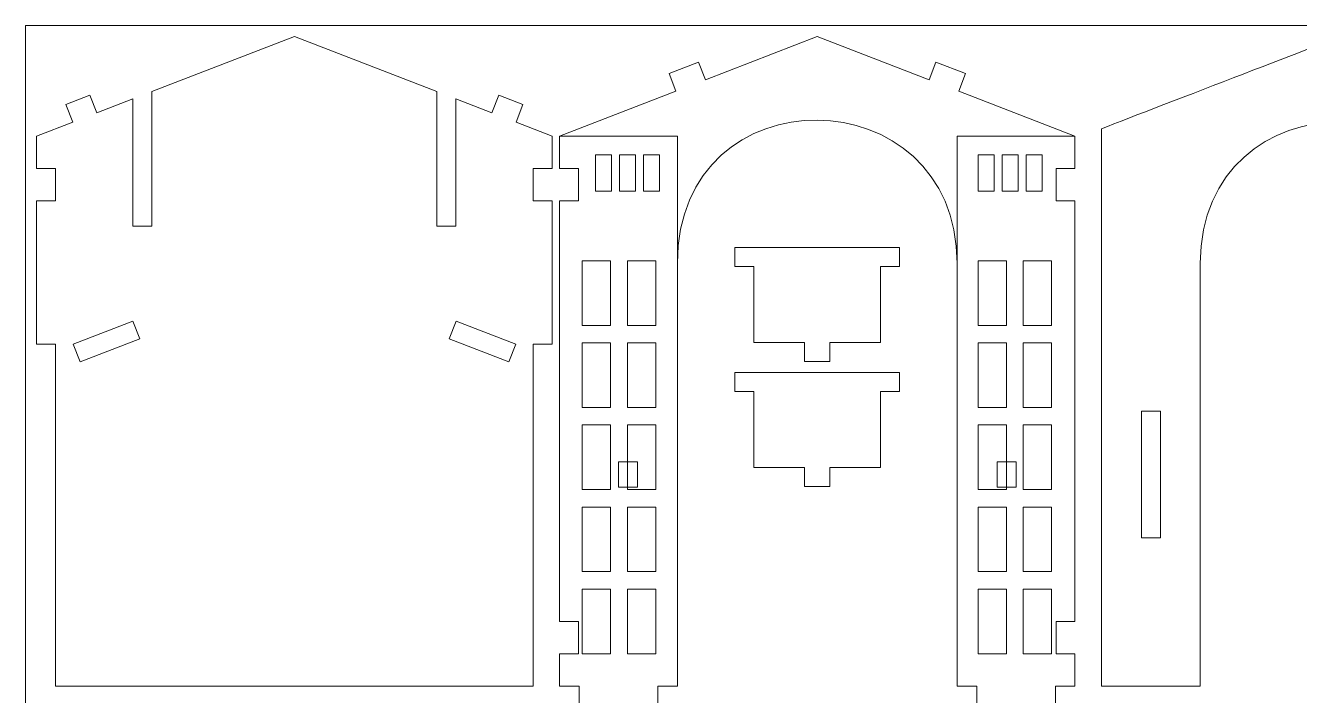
# Model space of a CAD drawing. Header units: millimetres. Extents: x -824 to 903, y -527 to 785.
# Drawn here: x 225.1 to 426.4, y 571.1 to 677 of the extents above; entities that cross this region are included whole.
import ezdxf

# ---------------------------------------------------------------- set-up
doc = ezdxf.new("R2010")
doc.units = ezdxf.units.MM
doc.header["$MEASUREMENT"] = 0
doc.layers.add('Camada 1', color=7, linetype='Continuous')

msp = doc.modelspace()

# ---------------------------------------------------------------- linework, layer by layer
at = {"layer": 'Camada 1', "color": 250, "lineweight": 9}
for points, knots in [([(225.1091, 321.2034), (225.1091, 321.2034), (554.3068, 321.2034), (554.3068, 321.2034), (554.3068, 321.2034), (554.3068, 321.2034), (554.3068, 676.9563), (554.3068, 676.9563), (554.3068, 676.9563), (554.3068, 676.9563), (225.1091, 676.9563), (225.1091, 676.9563), (225.1091, 676.9563), (225.1091, 676.9563), (225.1091, 321.2034), (225.1091, 321.2034)], [0, 0, 0, 0, 0.2, 0.2, 0.2, 0.2, 0.4, 0.4, 0.4, 0.4, 0.6, 0.6, 0.6, 0.6, 1, 1, 1, 1]), ([(299.8881, 665.9511), (299.8881, 665.9511), (298.8086, 663.1522), (298.8086, 663.1522), (298.8086, 663.1522), (298.8086, 663.1522), (293.1104, 665.3497), (293.1104, 665.3497), (293.1104, 665.3497), (293.1104, 665.3497), (293.1104, 645.2219), (293.1104, 645.2219), (293.1104, 645.2219), (293.1104, 645.2219), (290.1106, 645.2219), (290.1106, 645.2219), (290.1106, 645.2219), (290.1106, 645.2219), (290.1106, 666.5066), (290.1106, 666.5066), (290.1106, 666.5066), (290.1106, 666.5066), (267.59, 675.1917), (267.59, 675.1917), (267.59, 675.1917), (267.59, 675.1917), (245.0693, 666.5066), (245.0693, 666.5066), (245.0693, 666.5066), (245.0693, 666.5066), (245.0693, 645.2219), (245.0693, 645.2219), (245.0693, 645.2219), (245.0693, 645.2219), (242.0694, 645.2219), (242.0694, 645.2219), (242.0694, 645.2219), (242.0694, 645.2219), (242.0694, 665.3497), (242.0694, 665.3497), (242.0694, 665.3497), (242.0694, 665.3497), (236.3711, 663.1522), (236.3711, 663.1522), (236.3711, 663.1522), (236.3711, 663.1522), (235.2917, 665.9511), (235.2917, 665.9511), (235.2917, 665.9511), (235.2917, 665.9511), (231.4929, 664.4861), (231.4929, 664.4861), (231.4929, 664.4861), (231.4929, 664.4861), (232.5723, 661.6871), (232.5723, 661.6871), (232.5723, 661.6871), (232.5723, 661.6871), (226.8741, 659.4897), (226.8741, 659.4897), (226.8741, 659.4897), (226.8741, 659.4897), (226.8741, 654.3774), (226.8741, 654.3774), (226.8741, 654.3774), (226.8741, 654.3774), (229.874, 654.3774), (229.874, 654.3774), (229.874, 654.3774), (229.874, 654.3774), (229.874, 649.2651), (229.874, 649.2651), (229.874, 649.2651), (229.874, 649.2651), (226.8741, 649.2651), (226.8741, 649.2651), (226.8741, 649.2651), (226.8741, 649.2651), (226.8741, 626.6249), (226.8741, 626.6249), (226.8741, 626.6249), (226.8741, 626.6249), (229.874, 626.6249), (229.874, 626.6249), (229.874, 626.6249), (229.874, 626.6249), (229.874, 572.5807), (229.874, 572.5807), (229.874, 572.5807), (229.874, 572.5807), (305.3059, 572.5807), (305.3059, 572.5807), (305.3059, 572.5807), (305.3059, 572.5807), (305.3059, 626.6249), (305.3059, 626.6249), (305.3059, 626.6249), (305.3059, 626.6249), (308.3056, 626.6249), (308.3056, 626.6249), (308.3056, 626.6249), (308.3056, 626.6249), (308.3056, 649.2651), (308.3056, 649.2651), (308.3056, 649.2651), (308.3056, 649.2651), (305.3059, 649.2651), (305.3059, 649.2651), (305.3059, 649.2651), (305.3059, 649.2651), (305.3059, 654.3774), (305.3059, 654.3774), (305.3059, 654.3774), (305.3059, 654.3774), (308.3056, 654.3774), (308.3056, 654.3774), (308.3056, 654.3774), (308.3056, 654.3774), (308.3056, 659.4897), (308.3056, 659.4897), (308.3056, 659.4897), (308.3056, 659.4897), (302.6075, 661.6871), (302.6075, 661.6871), (302.6075, 661.6871), (302.6075, 661.6871), (303.6869, 664.4861), (303.6869, 664.4861), (303.6869, 664.4861), (303.6869, 664.4861), (299.8881, 665.9511), (299.8881, 665.9511)], [0, 0, 0, 0, 0.02941176, 0.02941176, 0.02941176, 0.02941176, 0.05882353, 0.05882353, 0.05882353, 0.05882353, 0.08823529, 0.08823529, 0.08823529, 0.08823529, 0.11764706, 0.11764706, 0.11764706, 0.11764706, 0.14705882, 0.14705882, 0.14705882, 0.14705882, 0.17647059, 0.17647059, 0.17647059, 0.17647059, 0.20588235, 0.20588235, 0.20588235, 0.20588235, 0.23529412, 0.23529412, 0.23529412, 0.23529412, 0.26470588, 0.26470588, 0.26470588, 0.26470588, 0.29411765, 0.29411765, 0.29411765, 0.29411765, 0.32352941, 0.32352941, 0.32352941, 0.32352941, 0.35294118, 0.35294118, 0.35294118, 0.35294118, 0.38235294, 0.38235294, 0.38235294, 0.38235294, 0.41176471, 0.41176471, 0.41176471, 0.41176471, 0.44117647, 0.44117647, 0.44117647, 0.44117647, 0.47058824, 0.47058824, 0.47058824, 0.47058824, 0.5, 0.5, 0.5, 0.5, 0.52941176, 0.52941176, 0.52941176, 0.52941176, 0.55882353, 0.55882353, 0.55882353, 0.55882353, 0.58823529, 0.58823529, 0.58823529, 0.58823529, 0.61764706, 0.61764706, 0.61764706, 0.61764706, 0.64705882, 0.64705882, 0.64705882, 0.64705882, 0.67647059, 0.67647059, 0.67647059, 0.67647059, 0.70588235, 0.70588235, 0.70588235, 0.70588235, 0.73529412, 0.73529412, 0.73529412, 0.73529412, 0.76470588, 0.76470588, 0.76470588, 0.76470588, 0.79411765, 0.79411765, 0.79411765, 0.79411765, 0.82352941, 0.82352941, 0.82352941, 0.82352941, 0.85294118, 0.85294118, 0.85294118, 0.85294118, 0.88235294, 0.88235294, 0.88235294, 0.88235294, 0.91176471, 0.91176471, 0.91176471, 0.91176471, 0.94117647, 0.94117647, 0.94117647, 0.94117647, 1, 1, 1, 1]), ([(309.4822, 659.4897), (309.4822, 659.4897), (309.4822, 654.3775), (309.4822, 654.3775), (309.4822, 654.3775), (309.4822, 654.3775), (312.482, 654.3775), (312.482, 654.3775), (312.482, 654.3775), (312.482, 654.3775), (312.482, 649.2651), (312.482, 649.2651), (312.482, 649.2651), (312.482, 649.2651), (309.4822, 649.2651), (309.4822, 649.2651), (309.4822, 649.2651), (309.4822, 649.2651), (309.4822, 582.8052), (309.4822, 582.8052), (309.4822, 582.8052), (309.4822, 582.8052), (312.482, 582.8052), (312.482, 582.8052), (312.482, 582.8052), (312.482, 582.8052), (312.482, 577.693), (312.482, 577.693), (312.482, 577.693), (312.482, 577.693), (309.4822, 577.693), (309.4822, 577.693), (309.4822, 577.693), (309.4822, 577.693), (309.4822, 572.5807), (309.4822, 572.5807), (309.4822, 572.5807), (309.4822, 572.5807), (312.5861, 572.5807), (312.5861, 572.5807), (312.5861, 572.5807), (312.5861, 572.5807), (312.5861, 569.5809), (312.5861, 569.5809), (312.5861, 569.5809), (312.5861, 569.5809), (315.6899, 569.5809), (315.6899, 569.5809), (315.6899, 569.5809), (315.6899, 569.5809), (315.6899, 566.581), (315.6899, 566.581), (315.6899, 566.581), (315.6899, 566.581), (321.8977, 566.581), (321.8977, 566.581), (321.8977, 566.581), (321.8977, 566.581), (321.8977, 569.5809), (321.8977, 569.5809), (321.8977, 569.5809), (321.8977, 569.5809), (325.0016, 569.5809), (325.0016, 569.5809), (325.0016, 569.5809), (325.0016, 569.5809), (325.0016, 572.5807), (325.0016, 572.5807), (325.0016, 572.5807), (325.0016, 572.5807), (328.1055, 572.5807), (328.1055, 572.5807), (328.1055, 572.5807), (328.1055, 572.5807), (328.1055, 639.4056), (328.1055, 639.4056), (328.1055, 639.4056), (328.1055, 669.8956), (372.2903, 669.1412), (372.2903, 639.4056), (372.2903, 639.4056), (372.2903, 639.4056), (372.2903, 572.5807), (372.2903, 572.5807), (372.2903, 572.5807), (372.2903, 572.5807), (375.3943, 572.5807), (375.3943, 572.5807), (375.3943, 572.5807), (375.3943, 572.5807), (375.3943, 569.5809), (375.3943, 569.5809), (375.3943, 569.5809), (375.3943, 569.5809), (378.4981, 569.5809), (378.4981, 569.5809), (378.4981, 569.5809), (378.4981, 569.5809), (378.4981, 566.581), (378.4981, 566.581), (378.4981, 566.581), (378.4981, 566.581), (384.706, 566.581), (384.706, 566.581), (384.706, 566.581), (384.706, 566.581), (384.706, 569.5809), (384.706, 569.5809), (384.706, 569.5809), (384.706, 569.5809), (387.8099, 569.5809), (387.8099, 569.5809), (387.8099, 569.5809), (387.8099, 569.5809), (387.8099, 572.5807), (387.8099, 572.5807), (387.8099, 572.5807), (387.8099, 572.5807), (390.9137, 572.5807), (390.9137, 572.5807), (390.9137, 572.5807), (390.9137, 572.5807), (390.9137, 577.693), (390.9137, 577.693), (390.9137, 577.693), (390.9137, 577.693), (387.9139, 577.693), (387.9139, 577.693), (387.9139, 577.693), (387.9139, 577.693), (387.9139, 582.8052), (387.9139, 582.8052), (387.9139, 582.8052), (387.9139, 582.8052), (390.9137, 582.8052), (390.9137, 582.8052), (390.9137, 582.8052), (390.9137, 582.8052), (390.9137, 649.2651), (390.9137, 649.2651), (390.9137, 649.2651), (390.9137, 649.2651), (387.9139, 649.2651), (387.9139, 649.2651), (387.9139, 649.2651), (387.9139, 649.2651), (387.9139, 654.3775), (387.9139, 654.3775), (387.9139, 654.3775), (387.9139, 654.3775), (390.9137, 654.3775), (390.9137, 654.3775), (390.9137, 654.3775), (390.9137, 654.3775), (390.9137, 659.4897), (390.9137, 659.4897), (390.9137, 659.4897), (390.9137, 659.4897), (372.541, 666.5751), (372.541, 666.5751), (372.541, 666.5751), (372.541, 666.5751), (373.6203, 669.3741), (373.6203, 669.3741), (373.6203, 669.3741), (373.6203, 669.3741), (368.9555, 671.1731), (368.9555, 671.1731), (368.9555, 671.1731), (368.9555, 671.1731), (367.8761, 668.3742), (367.8761, 668.3742), (367.8761, 668.3742), (367.8761, 668.3742), (350.198, 675.1917), (350.198, 675.1917), (350.198, 675.1917), (350.198, 675.1917), (332.5197, 668.3742), (332.5197, 668.3742), (332.5197, 668.3742), (332.5197, 668.3742), (331.4403, 671.1731), (331.4403, 671.1731), (331.4403, 671.1731), (331.4403, 671.1731), (326.7755, 669.3741), (326.7755, 669.3741), (326.7755, 669.3741), (326.7755, 669.3741), (327.8549, 666.5751), (327.8549, 666.5751), (327.8549, 666.5751), (327.8549, 666.5751), (309.4822, 659.4897), (309.4822, 659.4897)], [0, 0, 0, 0, 0.02, 0.02, 0.02, 0.02, 0.04, 0.04, 0.04, 0.04, 0.06, 0.06, 0.06, 0.06, 0.08, 0.08, 0.08, 0.08, 0.1, 0.1, 0.1, 0.1, 0.12, 0.12, 0.12, 0.12, 0.14, 0.14, 0.14, 0.14, 0.16, 0.16, 0.16, 0.16, 0.18, 0.18, 0.18, 0.18, 0.2, 0.2, 0.2, 0.2, 0.22, 0.22, 0.22, 0.22, 0.24, 0.24, 0.24, 0.24, 0.26, 0.26, 0.26, 0.26, 0.28, 0.28, 0.28, 0.28, 0.3, 0.3, 0.3, 0.3, 0.32, 0.32, 0.32, 0.32, 0.34, 0.34, 0.34, 0.34, 0.36, 0.36, 0.36, 0.36, 0.38, 0.38, 0.38, 0.38, 0.4, 0.4, 0.4, 0.4, 0.42, 0.42, 0.42, 0.42, 0.44, 0.44, 0.44, 0.44, 0.46, 0.46, 0.46, 0.46, 0.48, 0.48, 0.48, 0.48, 0.5, 0.5, 0.5, 0.5, 0.52, 0.52, 0.52, 0.52, 0.54, 0.54, 0.54, 0.54, 0.56, 0.56, 0.56, 0.56, 0.58, 0.58, 0.58, 0.58, 0.6, 0.6, 0.6, 0.6, 0.62, 0.62, 0.62, 0.62, 0.64, 0.64, 0.64, 0.64, 0.66, 0.66, 0.66, 0.66, 0.68, 0.68, 0.68, 0.68, 0.7, 0.7, 0.7, 0.7, 0.72, 0.72, 0.72, 0.72, 0.74, 0.74, 0.74, 0.74, 0.76, 0.76, 0.76, 0.76, 0.78, 0.78, 0.78, 0.78, 0.8, 0.8, 0.8, 0.8, 0.82, 0.82, 0.82, 0.82, 0.84, 0.84, 0.84, 0.84, 0.86, 0.86, 0.86, 0.86, 0.88, 0.88, 0.88, 0.88, 0.9, 0.9, 0.9, 0.9, 0.92, 0.92, 0.92, 0.92, 0.94, 0.94, 0.94, 0.94, 0.96, 0.96, 0.96, 0.96, 1, 1, 1, 1]), ([(470.522, 660.6466), (461.1133, 664.2751), (432.8061, 675.1917), (432.8061, 675.1917), (432.8061, 675.1917), (432.8061, 675.1917), (404.4989, 664.2751), (395.0902, 660.6466), (395.0902, 660.6466), (395.0902, 650.0477), (395.0902, 572.5807), (395.0902, 572.5807), (395.0902, 572.5807), (395.0902, 572.5807), (410.7137, 572.5807), (410.7137, 572.5807), (410.7137, 572.5807), (410.7137, 572.5807), (410.7137, 639.4057), (410.7137, 639.4057), (410.7137, 639.4057), (410.7137, 669.1841), (454.8986, 669.1838), (454.8986, 639.4057), (454.8986, 639.4057), (454.8986, 639.4057), (454.8986, 572.5807), (454.8986, 572.5807), (454.8986, 572.5807), (454.8986, 572.5807), (470.522, 572.5807), (470.522, 572.5807), (470.522, 572.5807), (470.522, 572.5807), (470.522, 650.0477), (470.522, 660.6466)], [0, 0, 0, 0, 0.1, 0.1, 0.1, 0.1, 0.2, 0.2, 0.2, 0.2, 0.3, 0.3, 0.3, 0.3, 0.4, 0.4, 0.4, 0.4, 0.5, 0.5, 0.5, 0.5, 0.6, 0.6, 0.6, 0.6, 0.7, 0.7, 0.7, 0.7, 0.8, 0.8, 0.8, 0.8, 1, 1, 1, 1]), ([(363.1974, 638.8778), (363.1974, 638.8778), (360.1975, 638.8778), (360.1975, 638.8778), (360.1975, 638.8778), (360.1975, 638.8778), (360.1975, 626.8784), (360.1975, 626.8784), (360.1975, 626.8784), (360.1975, 626.8784), (352.198, 626.8784), (352.198, 626.8784), (352.198, 626.8784), (352.198, 626.8784), (352.198, 623.8786), (352.198, 623.8786), (352.198, 623.8786), (352.198, 623.8786), (348.1981, 623.8786), (348.1981, 623.8786), (348.1981, 623.8786), (348.1981, 623.8786), (348.1981, 626.8784), (348.1981, 626.8784), (348.1981, 626.8784), (348.1981, 626.8784), (340.1986, 626.8784), (340.1986, 626.8784), (340.1986, 626.8784), (340.1986, 626.8784), (340.1986, 638.8778), (340.1986, 638.8778), (340.1986, 638.8778), (340.1986, 638.8778), (337.1987, 638.8778), (337.1987, 638.8778), (337.1987, 638.8778), (337.1987, 638.8778), (337.1987, 641.8777), (337.1987, 641.8777), (337.1987, 641.8777), (337.1987, 641.8777), (363.1974, 641.8777), (363.1974, 641.8777), (363.1974, 641.8777), (363.1974, 641.8777), (363.1974, 638.8778), (363.1974, 638.8778)], [0, 0, 0, 0, 0.07692308, 0.07692308, 0.07692308, 0.07692308, 0.15384615, 0.15384615, 0.15384615, 0.15384615, 0.23076923, 0.23076923, 0.23076923, 0.23076923, 0.30769231, 0.30769231, 0.30769231, 0.30769231, 0.38461538, 0.38461538, 0.38461538, 0.38461538, 0.46153846, 0.46153846, 0.46153846, 0.46153846, 0.53846154, 0.53846154, 0.53846154, 0.53846154, 0.61538462, 0.61538462, 0.61538462, 0.61538462, 0.69230769, 0.69230769, 0.69230769, 0.69230769, 0.76923077, 0.76923077, 0.76923077, 0.76923077, 0.84615385, 0.84615385, 0.84615385, 0.84615385, 1, 1, 1, 1]), ([(243.1488, 627.4238), (243.1488, 627.4238), (233.7338, 623.7929), (233.7338, 623.7929), (233.7338, 623.7929), (233.7338, 623.7929), (232.6543, 626.5918), (232.6543, 626.5918), (232.6543, 626.5918), (232.6543, 626.5918), (242.0694, 630.2228), (242.0694, 630.2228), (242.0694, 630.2228), (242.0694, 630.2228), (243.1488, 627.4238), (243.1488, 627.4238)], [0, 0, 0, 0, 0.2, 0.2, 0.2, 0.2, 0.4, 0.4, 0.4, 0.4, 0.6, 0.6, 0.6, 0.6, 1, 1, 1, 1]), ([(302.5511, 626.5918), (302.5511, 626.5918), (293.1361, 630.2228), (293.1361, 630.2228), (293.1361, 630.2228), (293.1361, 630.2228), (292.0567, 627.4238), (292.0567, 627.4238), (292.0567, 627.4238), (292.0567, 627.4238), (301.4716, 623.7929), (301.4716, 623.7929), (301.4716, 623.7929), (301.4716, 623.7929), (302.5511, 626.5918), (302.5511, 626.5918)], [0, 0, 0, 0, 0.2, 0.2, 0.2, 0.2, 0.4, 0.4, 0.4, 0.4, 0.6, 0.6, 0.6, 0.6, 1, 1, 1, 1]), ([(363.1974, 619.1141), (363.1974, 619.1141), (360.1975, 619.1141), (360.1975, 619.1141), (360.1975, 619.1141), (360.1975, 619.1141), (360.1975, 607.1146), (360.1975, 607.1146), (360.1975, 607.1146), (360.1975, 607.1146), (352.198, 607.1146), (352.198, 607.1146), (352.198, 607.1146), (352.198, 607.1146), (352.198, 604.1149), (352.198, 604.1149), (352.198, 604.1149), (352.198, 604.1149), (348.1981, 604.1149), (348.1981, 604.1149), (348.1981, 604.1149), (348.1981, 604.1149), (348.1981, 607.1146), (348.1981, 607.1146), (348.1981, 607.1146), (348.1981, 607.1146), (340.1986, 607.1146), (340.1986, 607.1146), (340.1986, 607.1146), (340.1986, 607.1146), (340.1986, 619.1141), (340.1986, 619.1141), (340.1986, 619.1141), (340.1986, 619.1141), (337.1987, 619.1141), (337.1987, 619.1141), (337.1987, 619.1141), (337.1987, 619.1141), (337.1987, 622.1139), (337.1987, 622.1139), (337.1987, 622.1139), (337.1987, 622.1139), (363.1974, 622.1139), (363.1974, 622.1139), (363.1974, 622.1139), (363.1974, 622.1139), (363.1974, 619.1141), (363.1974, 619.1141)], [0, 0, 0, 0, 0.07692308, 0.07692308, 0.07692308, 0.07692308, 0.15384615, 0.15384615, 0.15384615, 0.15384615, 0.23076923, 0.23076923, 0.23076923, 0.23076923, 0.30769231, 0.30769231, 0.30769231, 0.30769231, 0.38461538, 0.38461538, 0.38461538, 0.38461538, 0.46153846, 0.46153846, 0.46153846, 0.46153846, 0.53846154, 0.53846154, 0.53846154, 0.53846154, 0.61538462, 0.61538462, 0.61538462, 0.61538462, 0.69230769, 0.69230769, 0.69230769, 0.69230769, 0.76923077, 0.76923077, 0.76923077, 0.76923077, 0.84615385, 0.84615385, 0.84615385, 0.84615385, 1, 1, 1, 1]), ([(401.402, 615.9926), (401.402, 615.9926), (401.402, 595.9937), (401.402, 595.9937), (401.402, 595.9937), (401.402, 595.9937), (404.4019, 595.9937), (404.4019, 595.9937), (404.4019, 595.9937), (404.4019, 595.9937), (404.4019, 615.9926), (404.4019, 615.9926), (404.4019, 615.9926), (404.4019, 615.9926), (401.402, 615.9926), (401.402, 615.9926)], [0, 0, 0, 0, 0.2, 0.2, 0.2, 0.2, 0.4, 0.4, 0.4, 0.4, 0.6, 0.6, 0.6, 0.6, 1, 1, 1, 1]), ([(318.7939, 607.9931), (318.7939, 607.9931), (321.7936, 607.9931), (321.7936, 607.9931), (321.7936, 607.9931), (321.7936, 607.9931), (321.7936, 603.9934), (321.7936, 603.9934), (321.7936, 603.9934), (321.7936, 603.9934), (318.7939, 603.9934), (318.7939, 603.9934), (318.7939, 603.9934), (318.7939, 603.9934), (318.7939, 607.9931), (318.7939, 607.9931)], [0, 0, 0, 0, 0.2, 0.2, 0.2, 0.2, 0.4, 0.4, 0.4, 0.4, 0.6, 0.6, 0.6, 0.6, 1, 1, 1, 1]), ([(378.6022, 607.9931), (378.6022, 607.9931), (381.602, 607.9931), (381.602, 607.9931), (381.602, 607.9931), (381.602, 607.9931), (381.602, 603.9934), (381.602, 603.9934), (381.602, 603.9934), (381.602, 603.9934), (378.6022, 603.9934), (378.6022, 603.9934), (378.6022, 603.9934), (378.6022, 603.9934), (378.6022, 607.9931), (378.6022, 607.9931)], [0, 0, 0, 0, 0.2, 0.2, 0.2, 0.2, 0.4, 0.4, 0.4, 0.4, 0.6, 0.6, 0.6, 0.6, 1, 1, 1, 1])]:
    msp.add_open_spline(points, degree=3, knots=knots, dxfattribs=at)
at = {"layer": 'Camada 1', "color": 5, "lineweight": 9}
for points, knots in [([(309.4822, 659.4897), (309.4822, 659.4897), (328.1055, 659.4897), (328.1055, 659.4897), (328.1055, 659.4897), (328.1055, 659.4897), (328.1055, 639.4056), (328.1055, 639.4056)], [0, 0, 0, 0, 0.33333333, 0.33333333, 0.33333333, 0.33333333, 1, 1, 1, 1]), ([(372.2903, 639.4056), (372.2903, 639.4056), (372.2903, 659.4897), (372.2903, 659.4897), (372.2903, 659.4897), (372.2903, 659.4897), (390.9137, 659.4897), (390.9137, 659.4897)], [0, 0, 0, 0, 0.33333333, 0.33333333, 0.33333333, 0.33333333, 1, 1, 1, 1]), ([(315.1447, 656.5249), (315.1447, 656.5249), (317.6789, 656.5249), (317.6789, 656.5249), (317.6789, 656.5249), (317.6789, 656.5249), (317.6789, 650.7524), (317.6789, 650.7524), (317.6789, 650.7524), (317.6789, 650.7524), (315.1447, 650.7524), (315.1447, 650.7524), (315.1447, 650.7524), (315.1447, 650.7524), (315.1447, 656.5249), (315.1447, 656.5249)], [0, 0, 0, 0, 0.2, 0.2, 0.2, 0.2, 0.4, 0.4, 0.4, 0.4, 0.6, 0.6, 0.6, 0.6, 1, 1, 1, 1]), ([(318.9461, 656.5249), (318.9461, 656.5249), (321.4804, 656.5249), (321.4804, 656.5249), (321.4804, 656.5249), (321.4804, 656.5249), (321.4804, 650.7524), (321.4804, 650.7524), (321.4804, 650.7524), (321.4804, 650.7524), (318.9461, 650.7524), (318.9461, 650.7524), (318.9461, 650.7524), (318.9461, 650.7524), (318.9461, 656.5249), (318.9461, 656.5249)], [0, 0, 0, 0, 0.2, 0.2, 0.2, 0.2, 0.4, 0.4, 0.4, 0.4, 0.6, 0.6, 0.6, 0.6, 1, 1, 1, 1]), ([(322.7475, 656.5249), (322.7475, 656.5249), (325.2819, 656.5249), (325.2819, 656.5249), (325.2819, 656.5249), (325.2819, 656.5249), (325.2819, 650.7524), (325.2819, 650.7524), (325.2819, 650.7524), (325.2819, 650.7524), (322.7475, 650.7524), (322.7475, 650.7524), (322.7475, 650.7524), (322.7475, 650.7524), (322.7475, 656.5249), (322.7475, 656.5249)], [0, 0, 0, 0, 0.2, 0.2, 0.2, 0.2, 0.4, 0.4, 0.4, 0.4, 0.6, 0.6, 0.6, 0.6, 1, 1, 1, 1]), ([(375.5962, 656.5249), (375.5962, 656.5249), (378.1304, 656.5249), (378.1304, 656.5249), (378.1304, 656.5249), (378.1304, 656.5249), (378.1304, 650.7524), (378.1304, 650.7524), (378.1304, 650.7524), (378.1304, 650.7524), (375.5962, 650.7524), (375.5962, 650.7524), (375.5962, 650.7524), (375.5962, 650.7524), (375.5962, 656.5249), (375.5962, 656.5249)], [0, 0, 0, 0, 0.2, 0.2, 0.2, 0.2, 0.4, 0.4, 0.4, 0.4, 0.6, 0.6, 0.6, 0.6, 1, 1, 1, 1]), ([(379.3976, 656.5249), (379.3976, 656.5249), (381.932, 656.5249), (381.932, 656.5249), (381.932, 656.5249), (381.932, 656.5249), (381.932, 650.7524), (381.932, 650.7524), (381.932, 650.7524), (381.932, 650.7524), (379.3976, 650.7524), (379.3976, 650.7524), (379.3976, 650.7524), (379.3976, 650.7524), (379.3976, 656.5249), (379.3976, 656.5249)], [0, 0, 0, 0, 0.2, 0.2, 0.2, 0.2, 0.4, 0.4, 0.4, 0.4, 0.6, 0.6, 0.6, 0.6, 1, 1, 1, 1]), ([(383.199, 656.5249), (383.199, 656.5249), (385.7334, 656.5249), (385.7334, 656.5249), (385.7334, 656.5249), (385.7334, 656.5249), (385.7334, 650.7524), (385.7334, 650.7524), (385.7334, 650.7524), (385.7334, 650.7524), (383.199, 650.7524), (383.199, 650.7524), (383.199, 650.7524), (383.199, 650.7524), (383.199, 656.5249), (383.199, 656.5249)], [0, 0, 0, 0, 0.2, 0.2, 0.2, 0.2, 0.4, 0.4, 0.4, 0.4, 0.6, 0.6, 0.6, 0.6, 1, 1, 1, 1]), ([(313.0702, 639.7668), (313.0702, 639.7668), (317.5526, 639.7668), (317.5526, 639.7668), (317.5526, 639.7668), (317.5526, 639.7668), (317.5526, 629.557), (317.5526, 629.557), (317.5526, 629.557), (317.5526, 629.557), (313.0702, 629.557), (313.0702, 629.557), (313.0702, 629.557), (313.0702, 629.557), (313.0702, 639.7668), (313.0702, 639.7668)], [0, 0, 0, 0, 0.2, 0.2, 0.2, 0.2, 0.4, 0.4, 0.4, 0.4, 0.6, 0.6, 0.6, 0.6, 1, 1, 1, 1]), ([(320.2133, 639.7668), (320.2133, 639.7668), (324.6956, 639.7668), (324.6956, 639.7668), (324.6956, 639.7668), (324.6956, 639.7668), (324.6956, 629.557), (324.6956, 629.557), (324.6956, 629.557), (324.6956, 629.557), (320.2133, 629.557), (320.2133, 629.557), (320.2133, 629.557), (320.2133, 629.557), (320.2133, 639.7668), (320.2133, 639.7668)], [0, 0, 0, 0, 0.2, 0.2, 0.2, 0.2, 0.4, 0.4, 0.4, 0.4, 0.6, 0.6, 0.6, 0.6, 1, 1, 1, 1]), ([(375.5962, 639.7668), (375.5962, 639.7668), (380.0786, 639.7668), (380.0786, 639.7668), (380.0786, 639.7668), (380.0786, 639.7668), (380.0786, 629.557), (380.0786, 629.557), (380.0786, 629.557), (380.0786, 629.557), (375.5962, 629.557), (375.5962, 629.557), (375.5962, 629.557), (375.5962, 629.557), (375.5962, 639.7668), (375.5962, 639.7668)], [0, 0, 0, 0, 0.2, 0.2, 0.2, 0.2, 0.4, 0.4, 0.4, 0.4, 0.6, 0.6, 0.6, 0.6, 1, 1, 1, 1]), ([(382.7393, 639.7668), (382.7393, 639.7668), (387.2216, 639.7668), (387.2216, 639.7668), (387.2216, 639.7668), (387.2216, 639.7668), (387.2216, 629.557), (387.2216, 629.557), (387.2216, 629.557), (387.2216, 629.557), (382.7393, 629.557), (382.7393, 629.557), (382.7393, 629.557), (382.7393, 629.557), (382.7393, 639.7668), (382.7393, 639.7668)], [0, 0, 0, 0, 0.2, 0.2, 0.2, 0.2, 0.4, 0.4, 0.4, 0.4, 0.6, 0.6, 0.6, 0.6, 1, 1, 1, 1]), ([(313.0702, 626.8008), (313.0702, 626.8008), (317.5526, 626.8008), (317.5526, 626.8008), (317.5526, 626.8008), (317.5526, 626.8008), (317.5526, 616.591), (317.5526, 616.591), (317.5526, 616.591), (317.5526, 616.591), (313.0702, 616.591), (313.0702, 616.591), (313.0702, 616.591), (313.0702, 616.591), (313.0702, 626.8008), (313.0702, 626.8008)], [0, 0, 0, 0, 0.2, 0.2, 0.2, 0.2, 0.4, 0.4, 0.4, 0.4, 0.6, 0.6, 0.6, 0.6, 1, 1, 1, 1]), ([(320.2133, 626.8008), (320.2133, 626.8008), (324.6956, 626.8008), (324.6956, 626.8008), (324.6956, 626.8008), (324.6956, 626.8008), (324.6956, 616.591), (324.6956, 616.591), (324.6956, 616.591), (324.6956, 616.591), (320.2133, 616.591), (320.2133, 616.591), (320.2133, 616.591), (320.2133, 616.591), (320.2133, 626.8008), (320.2133, 626.8008)], [0, 0, 0, 0, 0.2, 0.2, 0.2, 0.2, 0.4, 0.4, 0.4, 0.4, 0.6, 0.6, 0.6, 0.6, 1, 1, 1, 1]), ([(375.5962, 626.8008), (375.5962, 626.8008), (380.0786, 626.8008), (380.0786, 626.8008), (380.0786, 626.8008), (380.0786, 626.8008), (380.0786, 616.591), (380.0786, 616.591), (380.0786, 616.591), (380.0786, 616.591), (375.5962, 616.591), (375.5962, 616.591), (375.5962, 616.591), (375.5962, 616.591), (375.5962, 626.8008), (375.5962, 626.8008)], [0, 0, 0, 0, 0.2, 0.2, 0.2, 0.2, 0.4, 0.4, 0.4, 0.4, 0.6, 0.6, 0.6, 0.6, 1, 1, 1, 1]), ([(382.7393, 626.8008), (382.7393, 626.8008), (387.2216, 626.8008), (387.2216, 626.8008), (387.2216, 626.8008), (387.2216, 626.8008), (387.2216, 616.591), (387.2216, 616.591), (387.2216, 616.591), (387.2216, 616.591), (382.7393, 616.591), (382.7393, 616.591), (382.7393, 616.591), (382.7393, 616.591), (382.7393, 626.8008), (382.7393, 626.8008)], [0, 0, 0, 0, 0.2, 0.2, 0.2, 0.2, 0.4, 0.4, 0.4, 0.4, 0.6, 0.6, 0.6, 0.6, 1, 1, 1, 1]), ([(313.0702, 613.8348), (313.0702, 613.8348), (317.5526, 613.8348), (317.5526, 613.8348), (317.5526, 613.8348), (317.5526, 613.8348), (317.5526, 603.625), (317.5526, 603.625), (317.5526, 603.625), (317.5526, 603.625), (313.0702, 603.625), (313.0702, 603.625), (313.0702, 603.625), (313.0702, 603.625), (313.0702, 613.8348), (313.0702, 613.8348)], [0, 0, 0, 0, 0.2, 0.2, 0.2, 0.2, 0.4, 0.4, 0.4, 0.4, 0.6, 0.6, 0.6, 0.6, 1, 1, 1, 1]), ([(320.2133, 613.8348), (320.2133, 613.8348), (324.6956, 613.8348), (324.6956, 613.8348), (324.6956, 613.8348), (324.6956, 613.8348), (324.6956, 603.625), (324.6956, 603.625), (324.6956, 603.625), (324.6956, 603.625), (320.2133, 603.625), (320.2133, 603.625), (320.2133, 603.625), (320.2133, 603.625), (320.2133, 613.8348), (320.2133, 613.8348)], [0, 0, 0, 0, 0.2, 0.2, 0.2, 0.2, 0.4, 0.4, 0.4, 0.4, 0.6, 0.6, 0.6, 0.6, 1, 1, 1, 1]), ([(375.5962, 613.8348), (375.5962, 613.8348), (380.0786, 613.8348), (380.0786, 613.8348), (380.0786, 613.8348), (380.0786, 613.8348), (380.0786, 603.625), (380.0786, 603.625), (380.0786, 603.625), (380.0786, 603.625), (375.5962, 603.625), (375.5962, 603.625), (375.5962, 603.625), (375.5962, 603.625), (375.5962, 613.8348), (375.5962, 613.8348)], [0, 0, 0, 0, 0.2, 0.2, 0.2, 0.2, 0.4, 0.4, 0.4, 0.4, 0.6, 0.6, 0.6, 0.6, 1, 1, 1, 1]), ([(382.7393, 613.8348), (382.7393, 613.8348), (387.2216, 613.8348), (387.2216, 613.8348), (387.2216, 613.8348), (387.2216, 613.8348), (387.2216, 603.625), (387.2216, 603.625), (387.2216, 603.625), (387.2216, 603.625), (382.7393, 603.625), (382.7393, 603.625), (382.7393, 603.625), (382.7393, 603.625), (382.7393, 613.8348), (382.7393, 613.8348)], [0, 0, 0, 0, 0.2, 0.2, 0.2, 0.2, 0.4, 0.4, 0.4, 0.4, 0.6, 0.6, 0.6, 0.6, 1, 1, 1, 1]), ([(313.0702, 600.8688), (313.0702, 600.8688), (317.5526, 600.8688), (317.5526, 600.8688), (317.5526, 600.8688), (317.5526, 600.8688), (317.5526, 590.659), (317.5526, 590.659), (317.5526, 590.659), (317.5526, 590.659), (313.0702, 590.659), (313.0702, 590.659), (313.0702, 590.659), (313.0702, 590.659), (313.0702, 600.8688), (313.0702, 600.8688)], [0, 0, 0, 0, 0.2, 0.2, 0.2, 0.2, 0.4, 0.4, 0.4, 0.4, 0.6, 0.6, 0.6, 0.6, 1, 1, 1, 1]), ([(320.2133, 600.8688), (320.2133, 600.8688), (324.6956, 600.8688), (324.6956, 600.8688), (324.6956, 600.8688), (324.6956, 600.8688), (324.6956, 590.659), (324.6956, 590.659), (324.6956, 590.659), (324.6956, 590.659), (320.2133, 590.659), (320.2133, 590.659), (320.2133, 590.659), (320.2133, 590.659), (320.2133, 600.8688), (320.2133, 600.8688)], [0, 0, 0, 0, 0.2, 0.2, 0.2, 0.2, 0.4, 0.4, 0.4, 0.4, 0.6, 0.6, 0.6, 0.6, 1, 1, 1, 1]), ([(375.5962, 600.8688), (375.5962, 600.8688), (380.0786, 600.8688), (380.0786, 600.8688), (380.0786, 600.8688), (380.0786, 600.8688), (380.0786, 590.659), (380.0786, 590.659), (380.0786, 590.659), (380.0786, 590.659), (375.5962, 590.659), (375.5962, 590.659), (375.5962, 590.659), (375.5962, 590.659), (375.5962, 600.8688), (375.5962, 600.8688)], [0, 0, 0, 0, 0.2, 0.2, 0.2, 0.2, 0.4, 0.4, 0.4, 0.4, 0.6, 0.6, 0.6, 0.6, 1, 1, 1, 1]), ([(382.7393, 600.8688), (382.7393, 600.8688), (387.2216, 600.8688), (387.2216, 600.8688), (387.2216, 600.8688), (387.2216, 600.8688), (387.2216, 590.659), (387.2216, 590.659), (387.2216, 590.659), (387.2216, 590.659), (382.7393, 590.659), (382.7393, 590.659), (382.7393, 590.659), (382.7393, 590.659), (382.7393, 600.8688), (382.7393, 600.8688)], [0, 0, 0, 0, 0.2, 0.2, 0.2, 0.2, 0.4, 0.4, 0.4, 0.4, 0.6, 0.6, 0.6, 0.6, 1, 1, 1, 1]), ([(313.0702, 587.9028), (313.0702, 587.9028), (317.5526, 587.9028), (317.5526, 587.9028), (317.5526, 587.9028), (317.5526, 587.9028), (317.5526, 577.693), (317.5526, 577.693), (317.5526, 577.693), (317.5526, 577.693), (313.0702, 577.693), (313.0702, 577.693), (313.0702, 577.693), (313.0702, 577.693), (313.0702, 587.9028), (313.0702, 587.9028)], [0, 0, 0, 0, 0.2, 0.2, 0.2, 0.2, 0.4, 0.4, 0.4, 0.4, 0.6, 0.6, 0.6, 0.6, 1, 1, 1, 1]), ([(320.2133, 587.9028), (320.2133, 587.9028), (324.6956, 587.9028), (324.6956, 587.9028), (324.6956, 587.9028), (324.6956, 587.9028), (324.6956, 577.693), (324.6956, 577.693), (324.6956, 577.693), (324.6956, 577.693), (320.2133, 577.693), (320.2133, 577.693), (320.2133, 577.693), (320.2133, 577.693), (320.2133, 587.9028), (320.2133, 587.9028)], [0, 0, 0, 0, 0.2, 0.2, 0.2, 0.2, 0.4, 0.4, 0.4, 0.4, 0.6, 0.6, 0.6, 0.6, 1, 1, 1, 1]), ([(375.5962, 587.9028), (375.5962, 587.9028), (380.0786, 587.9028), (380.0786, 587.9028), (380.0786, 587.9028), (380.0786, 587.9028), (380.0786, 577.693), (380.0786, 577.693), (380.0786, 577.693), (380.0786, 577.693), (375.5962, 577.693), (375.5962, 577.693), (375.5962, 577.693), (375.5962, 577.693), (375.5962, 587.9028), (375.5962, 587.9028)], [0, 0, 0, 0, 0.2, 0.2, 0.2, 0.2, 0.4, 0.4, 0.4, 0.4, 0.6, 0.6, 0.6, 0.6, 1, 1, 1, 1]), ([(382.7393, 587.9028), (382.7393, 587.9028), (387.2216, 587.9028), (387.2216, 587.9028), (387.2216, 587.9028), (387.2216, 587.9028), (387.2216, 577.693), (387.2216, 577.693), (387.2216, 577.693), (387.2216, 577.693), (382.7393, 577.693), (382.7393, 577.693), (382.7393, 577.693), (382.7393, 577.693), (382.7393, 587.9028), (382.7393, 587.9028)], [0, 0, 0, 0, 0.2, 0.2, 0.2, 0.2, 0.4, 0.4, 0.4, 0.4, 0.6, 0.6, 0.6, 0.6, 1, 1, 1, 1])]:
    msp.add_open_spline(points, degree=3, knots=knots, dxfattribs=at)

doc.saveas('drawing.dxf')
